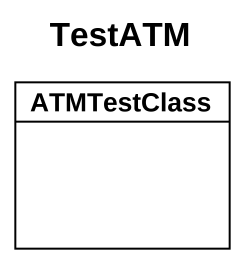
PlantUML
@startuml
title TestATM
hide circle
hide empty members
class ATMTestClass
@enduml
